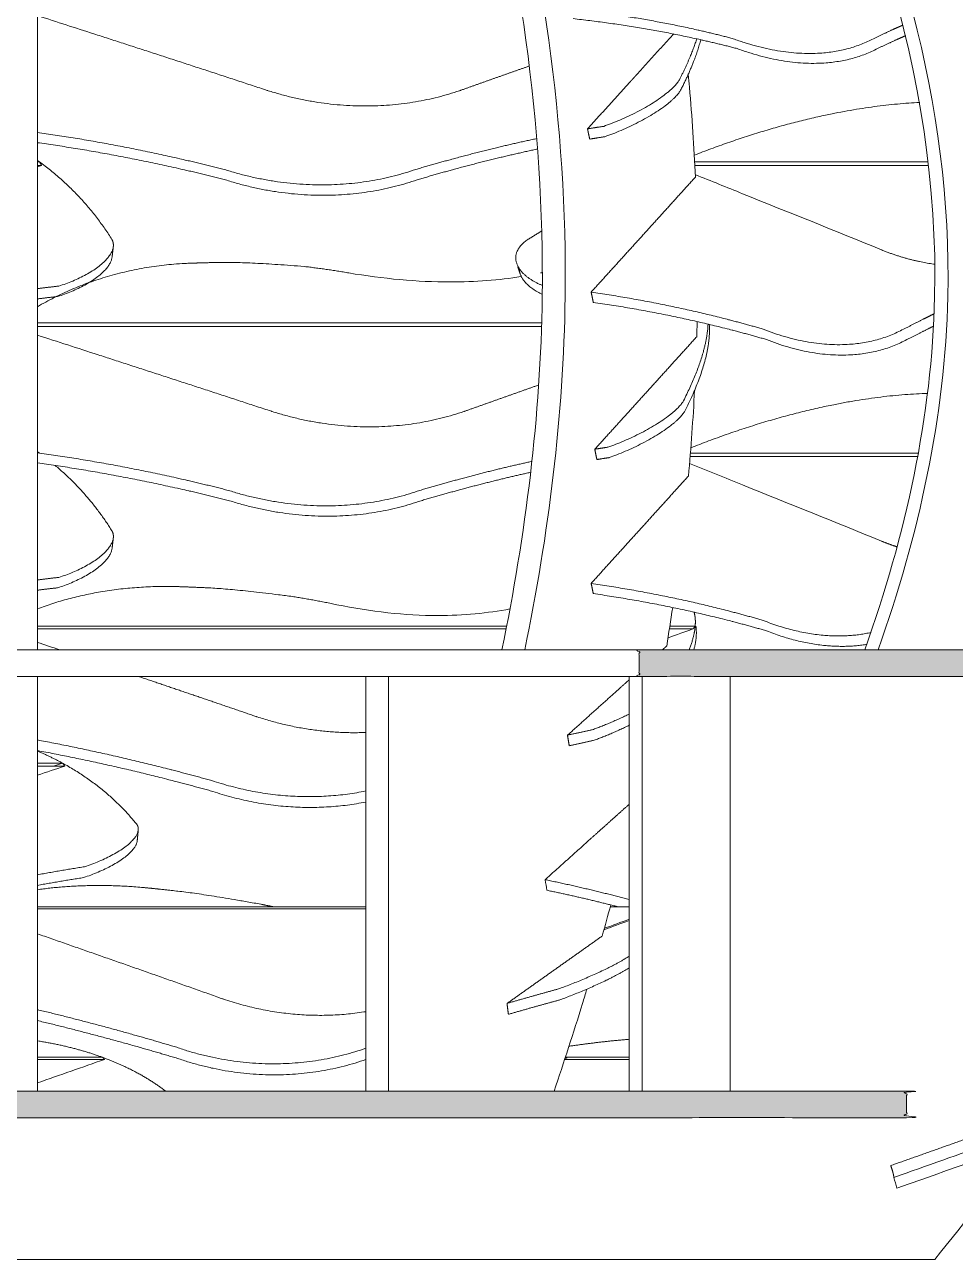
# Model space of a CAD drawing. Header units: metres. Extents: x -0.5 to 11.8, y -0.3 to 7.4.
# Drawn here: x 9.97 to 11.024, y 0.015 to 1.414 of the extents above; entities that cross this region are included whole.
import ezdxf

# ---------------------------------------------------------------- set-up
doc = ezdxf.new("R2010")
doc.units = ezdxf.units.M
doc.header["$MEASUREMENT"] = 0
doc.layers.add('ΣΧΕΔΙΑ', color=140, linetype='Continuous')

msp = doc.modelspace()

# ---------------------------------------------------------------- hatches: boundary and pattern name
at = {"layer": 'ΣΧΕΔΙΑ', "lineweight": 0}
h = msp.add_hatch(color=256, dxfattribs=at)
h.dxf.hatch_style = 1
edge = h.paths.add_edge_path()
edge.add_spline(control_points=[(11.269, 0.6756), (11.269, 0.6906), (11.269, 0.7056)], knot_values=[0.103756, 0.103756, 0.103756, 0.133756, 0.133756, 0.133756], degree=2, periodic=0)
edge.add_spline(control_points=[(11.269, 0.7056), (11.2172, 0.7056), (11.1653, 0.7056)], knot_values=[0, 0, 0, 0.103756, 0.103756, 0.103756], degree=2, periodic=0)
edge.add_spline(control_points=[(11.1653, 0.7056), (11.1215, 0.7056), (11.0778, 0.7056)], knot_values=[1.178633, 1.178633, 1.178633, 1.266151, 1.266151, 1.266151], degree=2, periodic=0)
edge.add_spline(control_points=[(11.0778, 0.7056), (11.0073, 0.7056), (10.9367, 0.7056)], knot_values=[1.037604, 1.037604, 1.037604, 1.178633, 1.178633, 1.178633], degree=2, periodic=0)
edge.add_spline(control_points=[(10.9367, 0.7056), (10.9292, 0.7056), (10.9217, 0.7056)], knot_values=[1.022604, 1.022604, 1.022604, 1.037604, 1.037604, 1.037604], degree=2, periodic=0)
edge.add_spline(control_points=[(10.9217, 0.7056), (10.7939, 0.7056), (10.666, 0.7056)], knot_values=[0.766831, 0.766831, 0.766831, 1.022604, 1.022604, 1.022604], degree=2, periodic=0)
edge.add_spline(control_points=[(10.666, 0.7056), (10.666, 0.6906), (10.666, 0.6756)], knot_values=[0.736831, 0.736831, 0.736831, 0.766831, 0.766831, 0.766831], degree=2, periodic=0)
edge.add_spline(control_points=[(10.666, 0.6756), (10.666, 0.6756), (10.666, 0.6756)], knot_values=[-2.176891, -2.176891, -2.176891, -2.175519, -2.175519, -2.175519], weights=[0.963869, 0.96404, 0.964211], degree=2, periodic=0)
edge.add_spline(control_points=[(10.666, 0.6756), (10.6677, 0.6756), (10.6695, 0.6756)], knot_values=[0.733349, 0.733349, 0.733349, 0.736831, 0.736831, 0.736831], degree=2, periodic=0)
edge.add_spline(control_points=[(10.6695, 0.6756), (10.7193, 0.6756), (10.7691, 0.6756)], knot_values=[0.633669, 0.633669, 0.633669, 0.733349, 0.733349, 0.733349], degree=2, periodic=0)
edge.add_spline(control_points=[(10.7691, 0.6756), (10.9672, 0.6756), (11.1653, 0.6756), (11.2172, 0.6756), (11.269, 0.6756)], knot_values=[0.133756, 0.133756, 0.133756, 0.529913, 0.529913, 0.633669, 0.633669, 0.633669], degree=2, periodic=0)
h = msp.add_hatch(color=256, dxfattribs=at)
h.dxf.hatch_style = 1
edge = h.paths.add_edge_path()
edge.add_spline(control_points=[(8.9713, 0.1756), (9.9691, 0.1756), (10.969, 0.1756)], knot_values=[0.102965, 0.102965, 0.102965, 2.098535, 2.098535, 2.098535], weights=[0.974054, 1, 1], degree=2, periodic=0)
edge.add_spline(control_points=[(10.969, 0.1756), (10.969, 0.1906), (10.969, 0.2056)], knot_values=[2.098535, 2.098535, 2.098535, 2.128535, 2.128535, 2.128535], weights=[1, 1, 1], degree=2, periodic=0)
edge.add_spline(control_points=[(10.969, 0.2056), (9.9691, 0.2056), (8.9713, 0.2056)], knot_values=[2.128535, 2.128535, 2.128535, 4.124104, 4.124104, 4.124104], weights=[1, 1, 1], degree=2, periodic=0)
edge.add_spline(control_points=[(8.9691, 0.2056), (8.9691, 0.1906), (8.9691, 0.1756)], knot_values=[0, 0, 0, 0.03, 0.03, 0.03], weights=[1, 1, 1], degree=2, periodic=0)
edge.add_spline(control_points=[(8.9691, 0.1756), (8.9691, 0.1756), (8.9713, 0.1756)], knot_values=[0.03, 0.03, 0.03, 0.102965, 0.102965, 0.102965], weights=[1, 0.986395, 0.974054], degree=2, periodic=0)

# ---------------------------------------------------------------- linework, layer by layer
for points, degree, knots in [([(9.9841, 0.7056), (9.9841, 0.8357), (9.9841, 1.4715), (9.9841, 2.1011), (9.9841, 2.4056)], 3, [4.063831, 4.063831, 4.063831, 4.063831, 4.475671, 6.002105, 6.002105, 6.002105, 6.002105]), ([(10.9217, 0.7056), (10.9682, 0.8357), (11.1072, 1.4715), (10.6611, 2.1011), (10.308, 2.4056)], 3, [4.063831, 4.063831, 4.063831, 4.063831, 4.475671, 6.002105, 6.002105, 6.002105, 6.002105]), ([(10.5105, 0.7056), (10.5373, 0.8357), (10.6037, 1.3616), (10.4389, 1.8833), (10.288, 2.1795)], 3, [4.063831, 4.063831, 4.063831, 4.063831, 4.475671, 5.667114, 5.667114, 5.667114, 5.667114]), ([(10.5364, 0.7056), (10.5633, 0.8357), (10.6296, 1.3616), (10.4649, 1.8833), (10.314, 2.1795)], 3, [4.063831, 4.063831, 4.063831, 4.063831, 4.475671, 5.667114, 5.667114, 5.667114, 5.667114]), ([(10.9367, 0.7056), (10.9832, 0.8357), (11.0601, 1.1876), (10.9578, 1.5376), (10.8561, 1.7373)], 3, [4.063831, 4.063831, 4.063831, 4.063831, 4.475671, 5.13662, 5.13662, 5.13662, 5.13662]), ([(10.7217, 1.3578), (10.7222, 1.3529), (10.7256, 1.3142), (10.7282, 1.2753), (10.7297, 1.2412)], 3, [8.0283331, 8.0283331, 8.0283331, 8.0283331, 8.0434606, 8.1460628, 8.1460628, 8.1460628, 8.1460628]), ([(10.6075, 1.2958), (10.6319, 1.3228), (10.6563, 1.3497), (10.659, 1.3527), (10.6617, 1.3556)], 2, [0, 0, 0, 0.11158, 0.11158, 0.1237454, 0.1237454, 0.1237454]), ([(10.61, 1.2842), (10.6092, 1.2876), (10.6085, 1.2909), (10.608, 1.2934), (10.6075, 1.2958)], 2, [0, 0, 0, 0.00740864, 0.00740864, 0.01279385, 0.01279385, 0.01279385]), ([(10.5321, 1.1285), (10.5075, 1.1245), (10.4803, 1.1224), (10.4147, 1.1224), (10.3755, 1.1261), (10.3371, 1.1326)], 3, [0.1184695, 0.1184695, 0.1184695, 0.1184695, 0.5003374, 0.5003374, 1.0008429, 1.0008429, 1.0008429, 1.0008429]), ([(10.5196, 0.752), (10.4945, 0.7472), (10.4668, 0.7445), (10.4007, 0.7445), (10.3616, 0.7489), (10.3234, 0.7568)], 3, [0.1118931, 0.1118931, 0.1118931, 0.1118931, 0.5003374, 0.5003374, 1.0008429, 1.0008429, 1.0008429, 1.0008429]), ([(11.1653, 0.7056), (11.2172, 0.7056), (11.269, 0.7056), (11.269, 0.6906), (11.269, 0.6756), (11.2172, 0.6756), (11.1653, 0.6756), (10.9156, 0.6756), (10.666, 0.6756), (10.666, 0.6906), (10.666, 0.7056), (10.9156, 0.7056), (11.1653, 0.7056)], 2, [0, 0, 0, 0.103756, 0.103756, 0.133756, 0.133756, 0.237512, 0.237512, 0.736831, 0.736831, 0.766831, 0.766831, 1.266151, 1.266151, 1.266151]), ([(10.6067, 0.3212), (10.6051, 0.3158), (10.5932, 0.2767), (10.5807, 0.2383), (10.5696, 0.2057)], 3, [9.1147859, 9.1147859, 9.1147859, 9.1147859, 9.1337025, 9.2521178, 9.2521178, 9.2521178, 9.2521178])]:
    msp.add_open_spline(points, degree=degree, knots=knots, dxfattribs=at)
for points, weights, degree, knots in [([(10.7725, 1.398), (10.7514, 1.4036), (10.7296, 1.4085), (10.6613, 1.4236), (10.5882, 1.4318)], [1, 0.999659318534, 1, 0.995184471681, 0.996998873021], 2, [2.7549118, 2.7549118, 2.7549118, 2.8346643, 2.8346643, 3.083579, 3.083579, 3.083579]), ([(10.7771, 1.3868), (10.7559, 1.3923), (10.7341, 1.3972), (10.6651, 1.4126), (10.5911, 1.4207)], [1, 0.999659318534, 1, 0.995131282237, 0.997039763461], 2, [2.7549118, 2.7549118, 2.7549118, 2.8346643, 2.8346643, 3.0863284, 3.0863284, 3.0863284]), ([(10.9315, 1.398), (10.9431, 1.4036), (10.9538, 1.4085), (10.9594, 1.411), (10.9647, 1.4133)], [1, 0.999659318534, 1, 0.999191400414, 0.998569734728], 2, [2.7549118, 2.7549118, 2.7549118, 2.8346643, 2.8346643, 2.8764608, 2.8764608, 2.8764608]), ([(10.0481, 1.4035), (10.1132, 1.3824), (10.1783, 1.3613), (10.2433, 1.3398), (10.244, 1.3396), (10.2447, 1.3394), (10.2453, 1.3392)], [1, 1, 1, 1, 0.999996848443, 0.999996848443, 1], 3, [-0.2121782, -0.2121782, -0.2121782, -0.2121782, -0.0055401, -0.0055401, -0.0055401, -0.0001757, -0.0001757, -0.0001757, -0.0001757]), ([(10.9361, 1.3868), (10.9477, 1.3923), (10.9584, 1.3972), (10.9633, 1.3994), (10.968, 1.4015)], [1, 0.999659318534, 1, 0.999286702599, 0.998718871474], 2, [2.7549118, 2.7549118, 2.7549118, 2.8346643, 2.8346643, 2.8715347, 2.8715347, 2.8715347]), ([(10.4626, 1.3392), (10.4633, 1.3394), (10.4639, 1.3396), (10.4646, 1.3398), (10.4902, 1.349), (10.5158, 1.358), (10.5414, 1.367)], [1, 0.999996808006, 0.999996808006, 1, 1, 1, 1], 3, [2.79426152, 2.79426152, 2.79426152, 2.79426152, 2.79966146, 2.79966146, 2.79966146, 2.88758695, 2.88758695, 2.88758695, 2.88758695]), ([(10.1957, 1.2499), (10.1717, 1.256), (10.1476, 1.2615), (10.0657, 1.2803), (9.9841, 1.2918)], [1, 0.999659318534, 1, 0.994771204858, 0.997359124979], 2, [2.7549118, 2.7549118, 2.7549118, 2.8346643, 2.8346643, 3.1049408, 3.1049408, 3.1049408]), ([(10.1971, 1.2381), (10.1731, 1.2442), (10.149, 1.2498), (10.0664, 1.2687), (9.9841, 1.2802)], [1, 0.999659318534, 1, 0.99472612428, 0.997404330033], 2, [2.7549118, 2.7549118, 2.7549118, 2.8346643, 2.8346643, 3.107271, 3.107271, 3.107271]), ([(10.4129, 1.2499), (10.4337, 1.256), (10.4539, 1.2615), (10.5038, 1.2751), (10.5502, 1.2849)], [1, 0.999659318534, 1, 0.996210538317, 0.996526671376], 2, [2.7549118, 2.7549118, 2.7549118, 2.8346643, 2.8346643, 3.0305416, 3.0305416, 3.0305416]), ([(10.4143, 1.2381), (10.4351, 1.2442), (10.4553, 1.2498), (10.5048, 1.2632), (10.5509, 1.273)], [1, 0.999659318534, 1, 0.99623868765, 0.996522201247], 2, [2.7549118, 2.7549118, 2.7549118, 2.8346643, 2.8346643, 3.0290866, 3.0290866, 3.0290866]), ([(9.9842, 1.0944), (10.0639, 1.1412), (10.1613, 1.1438), (10.174, 1.1441), (10.1866, 1.1445), (10.2195, 1.1453), (10.2866, 1.1399)], [0.944412064396, 0.940426384284, 1, 1, 1, 0.970376548073, 0.948940508878], 2, [3.5445137, 3.5445137, 3.5445137, 3.7990306, 3.7990306, 3.8560209, 3.8560209, 3.9482049, 3.9482049, 3.9482049]), ([(10.8066, 1.0689), (10.7857, 1.075), (10.7642, 1.0805), (10.691, 1.0993), (10.6116, 1.1109)], [1, 0.999659318534, 1, 0.994758056558, 0.997372189546], 2, [2.7549118, 2.7549118, 2.7549118, 2.8346643, 2.8346643, 3.1056204, 3.1056204, 3.1056204]), ([(10.8104, 1.0571), (10.7896, 1.0632), (10.7681, 1.0687), (10.6943, 1.0877), (10.6141, 1.0993)], [1, 0.999659318534, 1, 0.994712978985, 0.997417730456], 2, [2.7549118, 2.7549118, 2.7549118, 2.8346643, 2.8346643, 3.1079505, 3.1079505, 3.1079505]), ([(10.9656, 1.0689), (10.9775, 1.075), (10.9885, 1.0805), (10.9946, 1.0836), (11.0005, 1.0865)], [1, 0.999659318534, 1, 0.999136212165, 0.998485746114], 2, [2.7549118, 2.7549118, 2.7549118, 2.8346643, 2.8346643, 2.8793135, 2.8793135, 2.8793135]), ([(10.9694, 1.0571), (10.9814, 1.0632), (10.9923, 1.0687), (10.9961, 1.0706), (10.9998, 1.0724)], [1, 0.999659318534, 1, 0.999469437858, 0.999019356751], 2, [2.7549118, 2.7549118, 2.7549118, 2.8346643, 2.8346643, 2.8620891, 2.8620891, 2.8620891]), ([(10.0528, 1.0399), (10.1179, 1.0188), (10.183, 0.9977), (10.248, 0.9763), (10.2487, 0.9761), (10.2493, 0.9758), (10.25, 0.9756)], [1, 1, 1, 1, 0.999996848443, 0.999996848443, 1], 3, [-0.2121782, -0.2121782, -0.2121782, -0.2121782, -0.0055401, -0.0055401, -0.0055401, -0.0001757, -0.0001757, -0.0001757, -0.0001757]), ([(10.4673, 0.9756), (10.468, 0.9758), (10.4686, 0.9761), (10.4693, 0.9763), (10.4969, 0.9861), (10.5246, 0.9959), (10.5523, 1.0057)], [1, 0.999996808006, 0.999996808006, 1, 1, 1, 1], 3, [2.7942615, 2.7942615, 2.7942615, 2.7942615, 2.7996615, 2.7996615, 2.7996615, 2.8946599, 2.8946599, 2.8946599, 2.8946599]), ([(10.2004, 0.8863), (10.1764, 0.8925), (10.1523, 0.898), (10.068, 0.9173), (9.9841, 0.9289)], [1, 0.999659318534, 1, 0.994620406963, 0.997514897131], 2, [2.7549118, 2.7549118, 2.7549118, 2.8346643, 2.8346643, 3.1127355, 3.1127355, 3.1127355]), ([(10.2018, 0.8746), (10.1778, 0.8807), (10.1537, 0.8862), (10.0687, 0.9057), (9.9841, 0.9174)], [1, 0.999659318534, 1, 0.994575292489, 0.997564026725], 2, [2.7549118, 2.7549118, 2.7549118, 2.8346643, 2.8346643, 3.1150675, 3.1150675, 3.1150675]), ([(10.4176, 0.8863), (10.4384, 0.8925), (10.4586, 0.898), (10.503, 0.9101), (10.5447, 0.9192)], [1, 0.999659318534, 1, 0.996624428268, 0.99650659129], 2, [2.7549118, 2.7549118, 2.7549118, 2.8346643, 2.8346643, 3.0091477, 3.0091477, 3.0091477]), ([(10.419, 0.8746), (10.4398, 0.8807), (10.46, 0.8862), (10.5029, 0.8979), (10.5433, 0.9068)], [1, 0.999659318534, 1, 0.996740242151, 0.996518511921], 2, [2.7549118, 2.7549118, 2.7549118, 2.8346643, 2.8346643, 3.0031612, 3.0031612, 3.0031612]), ([(9.9844, 0.7522), (10.0597, 0.7805), (10.1479, 0.7771), (10.1606, 0.7766), (10.1732, 0.7761), (10.2062, 0.7748), (10.2731, 0.766)], [0.944205311283, 0.945714915894, 1, 1, 1, 0.970376548073, 0.948940508878], 2, [3.5671079, 3.5671079, 3.5671079, 3.7990306, 3.7990306, 3.8560209, 3.8560209, 3.9482049, 3.9482049, 3.9482049]), ([(10.8066, 0.7389), (10.7857, 0.745), (10.7642, 0.7505), (10.691, 0.7693), (10.6116, 0.7809)], [1, 0.999659318534, 1, 0.994758056558, 0.997372189546], 2, [2.7549118, 2.7549118, 2.7549118, 2.8346643, 2.8346643, 3.1056204, 3.1056204, 3.1056204]), ([(10.8104, 0.7271), (10.7896, 0.7332), (10.7681, 0.7387), (10.6943, 0.7577), (10.6141, 0.7693)], [1, 0.999659318534, 1, 0.994712978985, 0.997417730456], 2, [2.7549118, 2.7549118, 2.7549118, 2.8346643, 2.8346643, 3.1079505, 3.1079505, 3.1079505]), ([(10.4215, 0.7056), (10.2257, 0.7056), (9.9691, 0.7056), (9.7307, 0.7056), (9.5419, 0.7056)], [0.855019797386, 0.868207751814, 1, 0.876362705362, 0.85710598114], 2, [3.165222, 3.165222, 3.165222, 4.08407, 4.08407, 4.946063, 4.946063, 4.946063]), ([(9.5419, 0.6756), (9.7307, 0.6756), (9.9691, 0.6756), (10.2257, 0.6756), (10.4215, 0.6756)], [0.857105981146, 0.876362705379, 1, 0.868207751814, 0.855019797386], 2, [-4.946063, -4.946063, -4.946063, -4.08407, -4.08407, -3.165222, -3.165222, -3.165222]), ([(10.0983, 0.6756), (10.1426, 0.6606), (10.1868, 0.6456), (10.231, 0.6304), (10.2317, 0.6302), (10.2324, 0.6299), (10.2331, 0.6297)], [1, 1, 1, 1, 0.999996848443, 0.999996848443, 1], 3, [-0.1471863, -0.1471863, -0.1471863, -0.1471863, -0.0055401, -0.0055401, -0.0055401, -0.0001757, -0.0001757, -0.0001757, -0.0001757]), ([(10.1817, 0.5575), (10.1578, 0.5641), (10.1338, 0.5703), (10.0589, 0.5895), (9.9841, 0.6035)], [1, 0.999659318534, 1, 0.995191720835, 0.996993425353], 2, [2.7549118, 2.7549118, 2.7549118, 2.8346643, 2.8346643, 3.0832043, 3.0832043, 3.0832043]), ([(10.1828, 0.5452), (10.1589, 0.5519), (10.135, 0.558), (10.0597, 0.5774), (9.9845, 0.5914)], [1, 0.999659318534, 1, 0.995168013154, 0.997011353], 2, [2.7549118, 2.7549118, 2.7549118, 2.8346643, 2.8346643, 3.0844298, 3.0844298, 3.0844298]), ([(9.9842, 0.4339), (10.0454, 0.4426), (10.1127, 0.4355), (10.1253, 0.4342), (10.1379, 0.4328), (10.1708, 0.4294), (10.2374, 0.4174)], [0.947602946798, 0.958023150054, 1, 1, 1, 0.970376548073, 0.948940508878], 2, [3.6196925, 3.6196925, 3.6196925, 3.7990306, 3.7990306, 3.8560209, 3.8560209, 3.9482049, 3.9482049, 3.9482049]), ([(10.0005, 0.3782), (10.0646, 0.3558), (10.1287, 0.3334), (10.1927, 0.3107), (10.1934, 0.3105), (10.1941, 0.3102), (10.1947, 0.31)], [1, 1, 1, 1, 0.999996848443, 0.999996848443, 1], 3, [-0.2121782, -0.2121782, -0.2121782, -0.2121782, -0.0055401, -0.0055401, -0.0055401, -0.0001757, -0.0001757, -0.0001757, -0.0001757]), ([(10.1419, 0.2553), (10.1182, 0.2625), (10.0943, 0.2692), (10.0393, 0.2847), (9.9841, 0.298)], [1, 0.999659318534, 1, 0.996440948635, 0.996503406114], 2, [2.7549118, 2.7549118, 2.7549118, 2.8346643, 2.8346643, 3.0186317, 3.0186317, 3.0186317]), ([(10.1427, 0.2428), (10.119, 0.2499), (10.0952, 0.2566), (10.0397, 0.2723), (9.9841, 0.2856)], [1, 0.999659318534, 1, 0.996413424567, 0.996504588743], 2, [2.7549118, 2.7549118, 2.7549118, 2.8346643, 2.8346643, 3.0200544, 3.0200544, 3.0200544]), ([(8.9691, 0.2056), (8.9691, 0.1906), (8.9691, 0.1756), (8.9691, 0.1756), (8.9713, 0.1756), (9.9691, 0.1756), (10.969, 0.1756), (10.969, 0.1906), (10.969, 0.2056), (9.9691, 0.2056), (8.9713, 0.2056), (8.9691, 0.2056), (8.9691, 0.2056)], [1, 1, 1, 0.986394807401, 0.974053565304, 1, 1, 1, 1, 1, 1, 0.9863948074, 1], 2, [0, 0, 0, 0.03, 0.03, 0.102965, 0.102965, 2.098535, 2.098535, 2.128535, 2.128535, 4.124104, 4.124104, 4.19707, 4.19707, 4.19707])]:
    msp.add_rational_spline(points, weights, degree=degree, knots=knots, dxfattribs=at)
for points, degree in [([(9.9853, 1.4238), (10.0062, 1.417), (10.0272, 1.4102), (10.0481, 1.4035)], 3), ([(10.6617, 1.3556), (10.6834, 1.3796), (10.7052, 1.4036)], 2), ([(9.9841, 1.2585), (9.9853, 1.2585), (9.9864, 1.2585)], 2), ([(9.9888, 1.2545), (9.9873, 1.254), (9.9857, 1.2535), (9.9842, 1.253)], 3), ([(9.9844, 1.2545), (9.9866, 1.2545), (9.9888, 1.2545)], 2), ([(9.9888, 1.2545), (9.9876, 1.2565), (9.9864, 1.2585)], 2), ([(10.7798, 1.2585), (10.7544, 1.2585), (10.729, 1.2585)], 2), ([(10.7733, 1.2545), (10.7514, 1.2545), (10.7295, 1.2545)], 2), ([(10.9939, 1.2545), (10.8836, 1.2545), (10.7733, 1.2545)], 2), ([(10.9934, 1.2585), (10.8866, 1.2585), (10.7798, 1.2585)], 2), ([(11.0085, 1.2585), (11.0085, 1.2585), (11.0085, 1.2585)], 2), ([(10.7297, 1.2412), (10.7002, 1.2086), (10.6707, 1.176)], 2), ([(10.7297, 1.2439), (10.7475, 1.2368), (10.7654, 1.2296), (10.7832, 1.2224)], 3), ([(10.7832, 1.2224), (10.8357, 1.2013), (10.8881, 1.1802), (10.9405, 1.1588)], 3), ([(10.6707, 1.176), (10.6411, 1.1434), (10.6116, 1.1109)], 2), ([(10.0701, 1.1624), (10.0694, 1.1565), (10.0687, 1.1506)], 2), ([(10.5311, 1.1318), (10.5297, 1.1358), (10.5284, 1.1398)], 2), ([(10.6141, 1.0993), (10.6128, 1.1051), (10.6116, 1.1109)], 2), ([(10.7317, 1.0775), (10.7316, 1.0718), (10.7314, 1.0661), (10.7313, 1.0604)], 3), ([(10.0491, 1.072), (10.0168, 1.072), (9.9844, 1.072)], 2), ([(10.0515, 1.076), (10.018, 1.076), (9.9845, 1.076)], 2), ([(10.5556, 1.072), (10.3024, 1.072), (10.0491, 1.072)], 2), ([(10.5558, 1.076), (10.3036, 1.076), (10.0515, 1.076)], 2), ([(9.9841, 1.0621), (10.007, 1.0547), (10.0299, 1.0473), (10.0528, 1.0399)], 3), ([(10.7313, 1.0604), (10.7024, 1.0285), (10.6735, 0.9966)], 2), ([(10.6735, 0.9966), (10.6446, 0.9647), (10.6157, 0.9329)], 2), ([(10.7288, 0.9998), (10.7271, 0.9672), (10.7248, 0.9347), (10.7218, 0.9025)], 3), ([(10.6181, 0.9212), (10.6169, 0.927), (10.6157, 0.9329)], 2), ([(10.7733, 0.9245), (10.7486, 0.9245), (10.7239, 0.9245)], 2), ([(10.7798, 0.9285), (10.752, 0.9285), (10.7242, 0.9285)], 2), ([(10.9821, 0.9245), (10.8777, 0.9245), (10.7733, 0.9245)], 2), ([(10.9823, 0.9285), (10.881, 0.9285), (10.7798, 0.9285)], 2), ([(10.7231, 0.9166), (10.7431, 0.9085), (10.7632, 0.9005), (10.7832, 0.8924)], 3), ([(10.6667, 0.8417), (10.6943, 0.8721), (10.7218, 0.9025)], 2), ([(10.7832, 0.8924), (10.8357, 0.8713), (10.8881, 0.8502), (10.9405, 0.8288)], 3), ([(10.6116, 0.7809), (10.6391, 0.8113), (10.6667, 0.8417)], 2), ([(10.0701, 0.8324), (10.0694, 0.8265), (10.0687, 0.8206)], 2), ([(10.6116, 0.7809), (10.6128, 0.7751), (10.6141, 0.7693)], 2), ([(10.704, 0.7536), (10.7018, 0.739), (10.6995, 0.7244), (10.6972, 0.7099)], 3), ([(10.0369, 0.7325), (10.0106, 0.7325), (9.9844, 0.7325)], 2), ([(10.0344, 0.7293), (10.0095, 0.7293), (9.9847, 0.7293)], 2), ([(10.5157, 0.7293), (10.275, 0.7293), (10.0344, 0.7293)], 2), ([(10.5159, 0.7325), (10.2764, 0.7325), (10.0369, 0.7325)], 2), ([(10.727, 0.7293), (10.7177, 0.726), (10.7084, 0.7227), (10.6991, 0.7193)], 3), ([(10.7008, 0.7325), (10.7151, 0.7325), (10.7295, 0.7325)], 2), ([(10.7008, 0.7293), (10.7139, 0.7293), (10.727, 0.7293)], 2), ([(10.727, 0.7293), (10.7283, 0.7309), (10.7295, 0.7325)], 2), ([(10.7303, 0.7326), (10.7305, 0.731), (10.7306, 0.7295)], 2), ([(9.9841, 0.7141), (9.9925, 0.7113), (10.001, 0.7084), (10.0094, 0.7056)], 3), ([(10.6972, 0.7099), (10.6949, 0.7079), (10.6926, 0.7058)], 2), ([(9.9841, 0.6756), (9.9841, 0.4406), (9.9841, 0.2056)], 2), ([(10.3561, 0.2056), (10.3561, 0.4406), (10.3561, 0.6756)], 2), ([(10.3821, 0.6756), (10.3821, 0.4406), (10.3821, 0.2056)], 2), ([(10.6545, 0.6715), (10.65, 0.6675), (10.641, 0.6594)], 2), ([(10.6545, 0.6756), (10.6545, 0.4406), (10.6545, 0.2056)], 2), ([(10.6695, 0.2056), (10.6695, 0.4406), (10.6695, 0.6756)], 2), ([(10.7691, 0.6756), (10.7691, 0.4408), (10.7691, 0.206)], 2), ([(10.5848, 0.6089), (10.6129, 0.6342), (10.641, 0.6594)], 2), ([(10.6551, 0.6207), (10.6549, 0.6196), (10.6547, 0.6185), (10.6545, 0.6174)], 3), ([(10.5868, 0.5969), (10.5858, 0.6029), (10.5848, 0.6089)], 2), ([(9.9842, 0.5772), (9.9984, 0.5772), (10.0127, 0.5772)], 2), ([(10.0151, 0.574), (10.0048, 0.5705), (9.9945, 0.567), (9.9842, 0.5636)], 3), ([(9.9844, 0.574), (9.9998, 0.574), (10.0151, 0.574)], 2), ([(10.0036, 0.5741), (10.0066, 0.5751), (10.0096, 0.5762), (10.0127, 0.5772)], 3), ([(10.0151, 0.574), (10.0139, 0.5756), (10.0127, 0.5772)], 2), ([(10.6545, 0.5305), (10.633, 0.5113), (10.6116, 0.4921)], 2), ([(10.0984, 0.5016), (10.0978, 0.4955), (10.0972, 0.4894)], 2), ([(10.6116, 0.4921), (10.5855, 0.4686), (10.5594, 0.4452)], 2), ([(10.5615, 0.4332), (10.5608, 0.4372), (10.5601, 0.4412), (10.5594, 0.4452)], 3), ([(10.0009, 0.4145), (9.9925, 0.4145), (9.9841, 0.4145)], 2), ([(9.9983, 0.4122), (9.9912, 0.4122), (9.9841, 0.4122)], 2), ([(10.3561, 0.4122), (10.1772, 0.4122), (9.9983, 0.4122)], 2), ([(10.3566, 0.4145), (10.1787, 0.4145), (10.0009, 0.4145)], 2), ([(10.6338, 0.4167), (10.6306, 0.4049), (10.6274, 0.3931), (10.6241, 0.3814)], 3), ([(10.6335, 0.4145), (10.644, 0.4145), (10.6545, 0.4145)], 2), ([(10.6545, 0.3989), (10.6452, 0.3955), (10.6358, 0.3921), (10.6264, 0.3886)], 3), ([(10.6268, 0.3902), (10.6361, 0.3936), (10.6454, 0.397), (10.6547, 0.4004)], 3), ([(9.9841, 0.3839), (9.9896, 0.382), (9.995, 0.3801), (10.0005, 0.3782)], 3), ([(10.5702, 0.3432), (10.5972, 0.3623), (10.6241, 0.3814)], 2), ([(10.5702, 0.3432), (10.5432, 0.3241), (10.5163, 0.305)], 2), ([(10.5178, 0.2927), (10.517, 0.2989), (10.5163, 0.305)], 2), ([(11.4097, 0.2554), (11.2591, 0.2022), (11.1085, 0.1489), (10.958, 0.0956)], 3), ([(9.9843, 0.244), (10.0211, 0.244), (10.0578, 0.244)], 2), ([(10.0603, 0.2416), (10.035, 0.2328), (10.0097, 0.224), (9.9843, 0.2151)], 3), ([(9.9843, 0.2416), (10.0223, 0.2416), (10.0603, 0.2416)], 2), ([(10.0603, 0.2416), (10.0591, 0.2428), (10.0578, 0.244)], 2), ([(10.6545, 0.2416), (10.6183, 0.2416), (10.5821, 0.2416)], 2), ([(10.5847, 0.244), (10.5838, 0.244), (10.583, 0.244)], 2), ([(10.6545, 0.244), (10.6196, 0.244), (10.5847, 0.244)], 2), ([(11.1764, 0.1866), (11.1025, 0.1602), (11.0286, 0.1341), (10.9547, 0.108)], 3), ([(10.9511, 0.1213), (10.9957, 0.1371), (11.0403, 0.1529)], 2), ([(11.103, 0.1472), (11.0703, 0.1021), (11.0362, 0.0581), (11.0009, 0.0151)], 3), ([(10.958, 0.0956), (10.9569, 0.0997), (10.9558, 0.1038), (10.9547, 0.108)], 3), ([(9.0691, 0.0151), (9.9191, 0.0151), (10.7691, 0.0151)], 2), ([(11.0009, 0.0151), (10.885, 0.0151), (10.7691, 0.0151)], 2)]:
    msp.add_open_spline(points, degree=degree, dxfattribs=at)
for points, weights in [([(10.7116, 1.3515), (10.7243, 1.3762), (10.7313, 1.3979)], [1, 0.979749572992, 0.966843261993]), ([(10.713, 1.3397), (10.729, 1.3708), (10.7358, 1.3968)], [1, 0.974716725867, 0.960881666939]), ([(10.7725, 1.398), (10.8661, 1.3635), (10.9315, 1.398)], [1, 0.942516937305, 1]), ([(10.7771, 1.3868), (10.8707, 1.3523), (10.9361, 1.3868)], [1, 0.942516937305, 1]), ([(10.6258, 1.2987), (10.6958, 1.323), (10.7116, 1.3515)], [1, 0.707106781187, 1]), ([(10.2455, 1.3391), (10.3581, 1.3034), (10.4625, 1.3391)], [0.998890298943, 0.943630057768, 0.998883460554]), ([(10.6272, 1.287), (10.6972, 1.3112), (10.713, 1.3397)], [1, 0.707106781187, 1]), ([(10.7285, 1.266), (10.8661, 1.3201), (10.9839, 1.3258)], [0.946100197515, 0.934452758426, 0.992804349483]), ([(10.6075, 1.2958), (10.6167, 1.2974), (10.6258, 1.2987)], [0.998582228389, 0.999199513418, 1]), ([(10.61, 1.2842), (10.6186, 1.2857), (10.6272, 1.287)], [0.998654663891, 0.999246078139, 1]), ([(9.9864, 1.2585), (9.9853, 1.2593), (9.9841, 1.2601)], [0.948023538268, 0.947783420329, 0.947558233892]), ([(10.0686, 1.1704), (10.0365, 1.2219), (9.9864, 1.2585)], [1, 0.958845890042, 0.948023538268]), ([(10.1957, 1.2499), (10.3087, 1.2138), (10.4129, 1.2499)], [1, 0.942516937305, 1]), ([(10.1971, 1.2381), (10.3101, 1.202), (10.4143, 1.2381)], [1, 0.942516937305, 1]), ([(10.5398, 1.1704), (10.5477, 1.1754), (10.5556, 1.1802)], [1, 0.995893386225, 0.992088794658]), ([(10.0084, 1.1177), (10.0669, 1.1364), (10.0701, 1.1624)], [1, 0.758114421108, 0.915750780709]), ([(10.0701, 1.1624), (10.0706, 1.1667), (10.0686, 1.1704)], [0.915750780709, 0.948992360078, 1]), ([(10.5272, 1.1436), (10.5222, 1.1588), (10.5398, 1.1704)], [0.853572828832, 0.855240596635, 1]), ([(10.007, 1.1059), (10.0655, 1.1246), (10.0687, 1.1506)], [1, 0.758114421108, 0.915750780709]), ([(10.9405, 1.1588), (10.9413, 1.1585), (10.9422, 1.1581)], [1, 0.999995272665, 1]), ([(10.9422, 1.1581), (10.9723, 1.1462), (11.0012, 1.1425)], [0.998890298943, 0.97984281059, 0.973925354115]), ([(10.2866, 1.1399), (10.3117, 1.137), (10.3371, 1.1326)], [0.931709150307, 0.919797461204, 0.911534052656]), ([(10.5566, 1.1183), (10.5322, 1.1284), (10.5272, 1.1436)], [0.990085791057, 0.851924295917, 0.853572828832]), ([(10.5311, 1.1318), (10.5301, 1.1347), (10.53, 1.1377)], [0.853572828832, 0.853896556484, 0.859611698007]), ([(10.5567, 1.1331), (10.5555, 1.1329), (10.5543, 1.1326)], [0.912533695897, 0.912027373012, 0.911534052656]), ([(10.5563, 1.1084), (10.5355, 1.1182), (10.5311, 1.1318)], [0.963466017499, 0.85209171076, 0.853572828832]), ([(9.9841, 1.1148), (9.9963, 1.1164), (10.0084, 1.1177)], [0.99860316446, 0.99921305423, 1]), ([(9.9841, 1.1032), (9.9956, 1.1047), (10.007, 1.1059)], [0.998675556087, 0.999259362436, 1]), ([(10.7163, 0.9879), (10.7421, 1.0383), (10.7441, 1.0744)], [1, 0.959691034972, 0.948480827927]), ([(10.7177, 0.9761), (10.748, 1.0352), (10.7455, 1.0743)], [1, 0.953020985546, 0.945567615681]), ([(10.8066, 1.0689), (10.898, 1.0327), (10.9656, 1.0689)], [1, 0.942516937305, 1]), ([(10.8104, 1.0571), (10.9018, 1.0209), (10.9694, 1.0571)], [1, 0.942516937305, 1]), ([(10.7246, 0.9345), (10.8701, 0.9924), (10.993, 0.9962)], [0.946452249189, 0.933082944076, 0.997761248975]), ([(10.6305, 0.9352), (10.7005, 0.9595), (10.7163, 0.9879)], [1, 0.707106781187, 1]), ([(10.2502, 0.9756), (10.3627, 0.9399), (10.4672, 0.9756)], [0.998890298943, 0.943630057768, 0.998883460554]), ([(10.6319, 0.9234), (10.7019, 0.9477), (10.7177, 0.9761)], [1, 0.707106781187, 1]), ([(9.9864, 0.9285), (9.9853, 0.9293), (9.9841, 0.9301)], [0.948023538268, 0.947783420329, 0.947558233893]), ([(10.6157, 0.9329), (10.6231, 0.9341), (10.6305, 0.9352)], [0.998822672784, 0.999351153173, 1]), ([(10.6181, 0.9212), (10.6251, 0.9224), (10.6319, 0.9234)], [0.998899223762, 0.999397764944, 1]), ([(10.0686, 0.8404), (10.0425, 0.8822), (10.0043, 0.9145)], [1, 0.96633820709, 0.95296938568]), ([(10.2004, 0.8863), (10.3134, 0.8502), (10.4176, 0.8863)], [1, 0.942516937305, 1]), ([(10.2018, 0.8746), (10.3148, 0.8384), (10.419, 0.8746)], [1, 0.942516937305, 1]), ([(10.0701, 0.8324), (10.0706, 0.8367), (10.0686, 0.8404)], [0.915750780709, 0.948992360078, 1]), ([(10.0084, 0.7877), (10.0669, 0.8064), (10.0701, 0.8324)], [1, 0.758114421108, 0.915750780709]), ([(10.9405, 0.8288), (10.9413, 0.8285), (10.9422, 0.8281)], [1, 0.999995272665, 1]), ([(10.9422, 0.8281), (10.9503, 0.8249), (10.9583, 0.8223)], [0.998890298943, 0.993704092045, 0.989491282194]), ([(10.007, 0.7759), (10.0655, 0.7946), (10.0687, 0.8206)], [1, 0.758114421108, 0.915750780709]), ([(9.9842, 0.7848), (9.9963, 0.7864), (10.0084, 0.7877)], [0.998604123523, 0.999213672903, 1]), ([(9.9841, 0.7732), (9.9956, 0.7747), (10.007, 0.7759)], [0.998675556087, 0.999259362436, 1]), ([(10.2731, 0.766), (10.2981, 0.7621), (10.3234, 0.7568)], [0.931709150307, 0.919797461204, 0.911534052656]), ([(10.7295, 0.7417), (10.7291, 0.7452), (10.7283, 0.7483)], [0.945202554626, 0.944438006342, 0.944235280738]), ([(10.7295, 0.7325), (10.7299, 0.7374), (10.7295, 0.7417)], [0.948023538268, 0.946166501257, 0.945202554626]), ([(10.7227, 0.7057), (10.7285, 0.7205), (10.7295, 0.7325)], [0.962962133667, 0.952682369954, 0.948023538268]), ([(10.728, 0.7059), (10.7316, 0.7191), (10.7306, 0.7295)], [0.955014685538, 0.947522354332, 0.945202540085]), ([(10.8066, 0.7389), (10.8727, 0.7127), (10.9288, 0.7253)], [1, 0.957749026963, 0.977608339595]), ([(10.8104, 0.7271), (10.8714, 0.703), (10.9244, 0.7119)], [1, 0.960880673238, 0.975005611989]), ([(10.6661, 0.7056), (10.6394, 0.7056), (10.4215, 0.7056)], [0.964389982798, 0.840804605095, 0.855019797386]), ([(10.4215, 0.6756), (10.6392, 0.6756), (10.666, 0.6756)], [0.855019797386, 0.840814876406, 0.964211459362]), ([(10.2332, 0.6297), (10.294, 0.6096), (10.3562, 0.612)], [0.998890298943, 0.968052491698, 0.971630441415]), ([(10.6129, 0.6151), (10.6343, 0.6228), (10.6549, 0.633)], [1, 0.888439133892, 0.861863689414]), ([(10.614, 0.6029), (10.6348, 0.6103), (10.6548, 0.6202)], [1, 0.89164408158, 0.86346076056]), ([(10.5848, 0.6089), (10.5991, 0.6122), (10.6129, 0.6151)], [0.997986030039, 0.998780375996, 1]), ([(10.5868, 0.5969), (10.6006, 0.6001), (10.614, 0.6029)], [0.998035723265, 0.998818210834, 1]), ([(10.0127, 0.5772), (9.9989, 0.5847), (9.9841, 0.591)], [0.948023538268, 0.945135216497, 0.944407350797]), ([(10.0966, 0.508), (10.0635, 0.5494), (10.0127, 0.5772)], [1, 0.958845890042, 0.948023538268]), ([(10.1817, 0.5575), (10.2695, 0.5281), (10.3563, 0.5457)], [1, 0.954402124388, 0.981144383864]), ([(10.1828, 0.5452), (10.2699, 0.5161), (10.3561, 0.5332)], [1, 0.954749193699, 0.980741476227]), ([(10.0984, 0.5016), (10.0987, 0.5052), (10.0966, 0.508)], [0.917979299226, 0.950687091631, 1]), ([(10.0376, 0.4599), (10.0962, 0.4794), (10.0984, 0.5016)], [1, 0.756419689556, 0.917979299226]), ([(10.0365, 0.4476), (10.0951, 0.4672), (10.0972, 0.4894)], [1, 0.756419689556, 0.917979299226]), ([(9.9841, 0.4508), (10.011, 0.4557), (10.0376, 0.4599)], [0.997391784083, 0.998266137745, 1]), ([(9.9841, 0.4388), (10.0104, 0.4436), (10.0365, 0.4476)], [0.997430224642, 0.998303848834, 1]), ([(10.6545, 0.4227), (10.6083, 0.4352), (10.5594, 0.4452)], [0.998293576923, 0.995930762912, 0.996684708921]), ([(10.6422, 0.4145), (10.6027, 0.4247), (10.5615, 0.4332)], [0.997593522958, 0.996035925931, 0.996701681024]), ([(10.2374, 0.4174), (10.2444, 0.416), (10.2513, 0.4145)], [0.931709150307, 0.928370187504, 0.925317883113]), ([(10.5745, 0.3214), (10.6272, 0.3405), (10.6545, 0.3584)], [1, 0.765472566317, 0.906529909726]), ([(10.5753, 0.3088), (10.627, 0.3276), (10.6546, 0.3454)], [1, 0.768972351663, 0.902403631479]), ([(10.1949, 0.31), (10.2751, 0.2825), (10.3563, 0.2957)], [0.998890298943, 0.958293160059, 0.977342004385]), ([(10.5163, 0.305), (10.5463, 0.3138), (10.5745, 0.3214)], [0.996805275573, 0.997531701391, 1]), ([(10.5178, 0.2927), (10.5475, 0.3013), (10.5753, 0.3088)], [0.996822453638, 0.997560483401, 1]), ([(10.0578, 0.244), (10.0239, 0.2564), (9.9847, 0.2625)], [0.948023538268, 0.941012889106, 0.946730550424]), ([(10.1419, 0.2553), (10.2515, 0.2174), (10.3562, 0.2543)], [1, 0.943336205742, 0.998384816118]), ([(10.5865, 0.2565), (10.621, 0.2616), (10.6545, 0.2644)], [0.944190922639, 0.944542557575, 0.949188612613]), ([(10.1295, 0.2056), (10.0991, 0.2289), (10.0578, 0.244)], [0.984942623323, 0.956710840355, 0.948023538268]), ([(10.1427, 0.2428), (10.2519, 0.205), (10.3563, 0.2415)], [1, 0.943547249403, 0.997976309919]), ([(10.5825, 0.2431), (10.5835, 0.2432), (10.5844, 0.2433)], [0.944162602631, 0.944161335176, 0.944163467591]), ([(10.9535, 0.1138), (10.9525, 0.1177), (10.9511, 0.1213)], [0.997320441517, 0.996862722938, 0.996661089288]), ([(10.9547, 0.108), (10.9543, 0.1109), (10.9535, 0.1138)], [0.998159348612, 0.997666643602, 0.997320441517])]:
    msp.add_rational_spline(points, weights, degree=2, dxfattribs=at)

doc.saveas('drawing.dxf')
